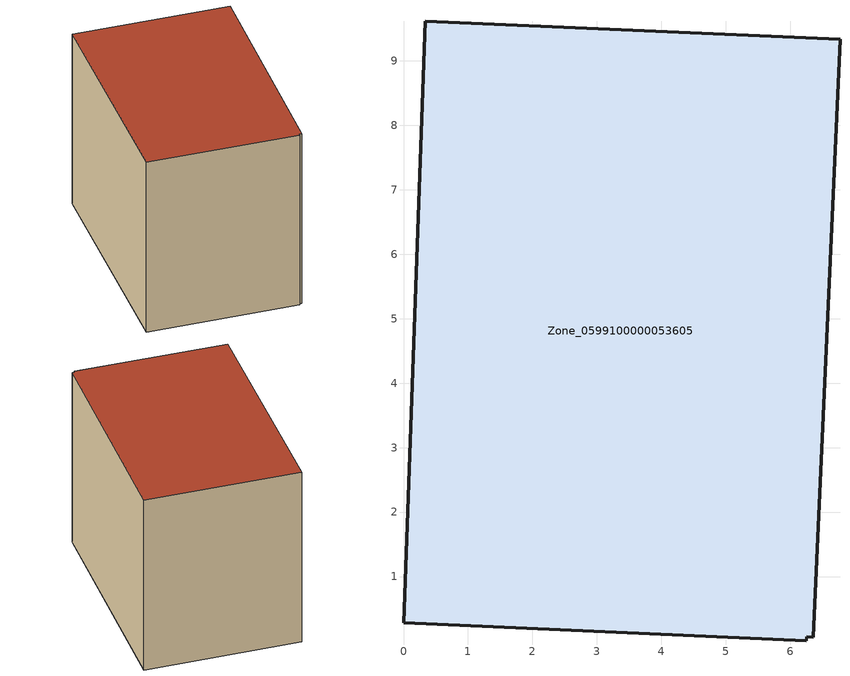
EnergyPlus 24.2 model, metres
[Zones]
Zone_0599100000053605
 floor ground (C_G): 0.34,9.61 6.77,9.33 6.35,0.06 6.25,0.07 6.25,0.01 0,0.28 z1.26
 wall outside (C_F): 6.77,9.33 0.34,9.61 0,0.28 6.25,0.01 6.25,0.07 6.35,0.06 6.77,9.33 z1.26:9.23
 roof outside (C_R): 6.25,0.07 6.35,0.06 6.77,9.33 0.34,9.61 0,0.28 6.25,0.01 z9.23
[BUILDING]
Pand.0599100000053605: North Axis=0; Terrain=City; Loads Convergence Tolerance Value=0.04; Temperature Convergence Tolerance Value=0.4; Solar Distribution=FullExterior; Maximum Number of Warmup Days=25; Minimum Number of Warmup Days=1
[Site:Location]
Rotterdam.The.Hague.AP_ZH_NLD Design_Conditions: Latitude=51.96; Longitude=4.45; Time Zone=1; Elevation=-4.5
[SITE:GROUNDTEMPERATURE:BUILDINGSURFACE]
18, 18, 18, 18, 18, 18, 18, 18, 18, 18, 18, 18
[MATERIAL] Thermal Absorptance=0.9; Solar Absorptance=0.7; Visible Absorptance=0.7
Name | Roughness | Thickness | Conductivity | Density | Specific Heat
G.TC.1965-1974 | MediumSmooth | 0.15 | 0.882353 | 540 | 1210
F.TC.1965-1974 | Rough | 0.3 | 0.697674 | 1920 | 840
R.TC.1965-1974 | MediumRough | 0.2 | 0.232558 | 1500 | 1000
[CONSTRUCTION]
C_G: G.TC.1965-1974
C_F: F.TC.1965-1974
C_R: R.TC.1965-1974
[ZONE]
Zone_0599100000053605: Type=1; Multiplier=1; Ceiling Height=Autocalculate; Volume=Autocalculate; Floor Area=autocalculate; Part of Total Floor Area=Yes
[ZONEINFILTRATION:DESIGNFLOWRATE]
Infil_Zone_0599100000053605: Zone or ZoneList or Space or SpaceList=Zone_0599100000053605; Schedule=AlwaysOn; Design Flow Rate Calculation Method=Flow/Area; Flow Rate per Floor Area=0.003; Constant Term Coefficient=1; Temperature Term Coefficient=0; Velocity Term Coefficient=0; Velocity Squared Term Coefficient=0
[HVACTEMPLATE:ZONE:IDEALLOADSAIRSYSTEM]
Zone_0599100000053605: Maximum Heating Supply Air Temperature=50; Minimum Cooling Supply Air Temperature=13; Maximum Heating Supply Air Humidity Ratio=0.0156; Minimum Cooling Supply Air Humidity Ratio=0.0077; Heating Limit=NoLimit; Cooling Limit=NoLimit; Dehumidification Control Type=ConstantSensibleHeatRatio; Cooling Sensible Heat Ratio=0.7; Dehumidification Setpoint=60; Humidification Control Type=None; Humidification Setpoint=30; Outdoor Air Method=None; Outdoor Air Flow Rate per Person=0.00944; Outdoor Air Flow Rate per Zone Floor Area=0; Outdoor Air Flow Rate per Zone=0; Demand Controlled Ventilation Type=None; Outdoor Air Economizer Type=NoEconomizer; Heat Recovery Type=None; Sensible Heat Recovery Effectiveness=0.7; Latent Heat Recovery Effectiveness=0.65
[ZONECONTROL:THERMOSTAT]
ThermostatControl_Zone_0599100000053605: Zone or ZoneList=Zone_0599100000053605; Control Type Schedule=DualSetpointControlType; Control 1=Thermostat_Zone_0599100000053605; Temperature Difference Between Cutout And Setpoint=0
[THERMOSTATSETPOINT:DUALSETPOINT]
Thermostat_Zone_0599100000053605: Heating Setpoint Temperature Schedule=HeatingSetpoint_Zone_0599100000053605; Cooling Setpoint Temperature Schedule=CoolingSetpoint_Zone_0599100000053605
[SCHEDULE:COMPACT]
HeatingSetpoint_Zone_0599100000053605: Through: 12/31, For: AllDays, Until: 24:00, 21
CoolingSetpoint_Zone_0599100000053605: Through: 12/31, For: AllDays, Until: 24:00, 24
DualSetpointControlType: Through: 12/31, For: AllDays, Until: 24:00, 4
AlwaysOn: Through: 12/31, For: AllDays, Until: 24:00, 1
